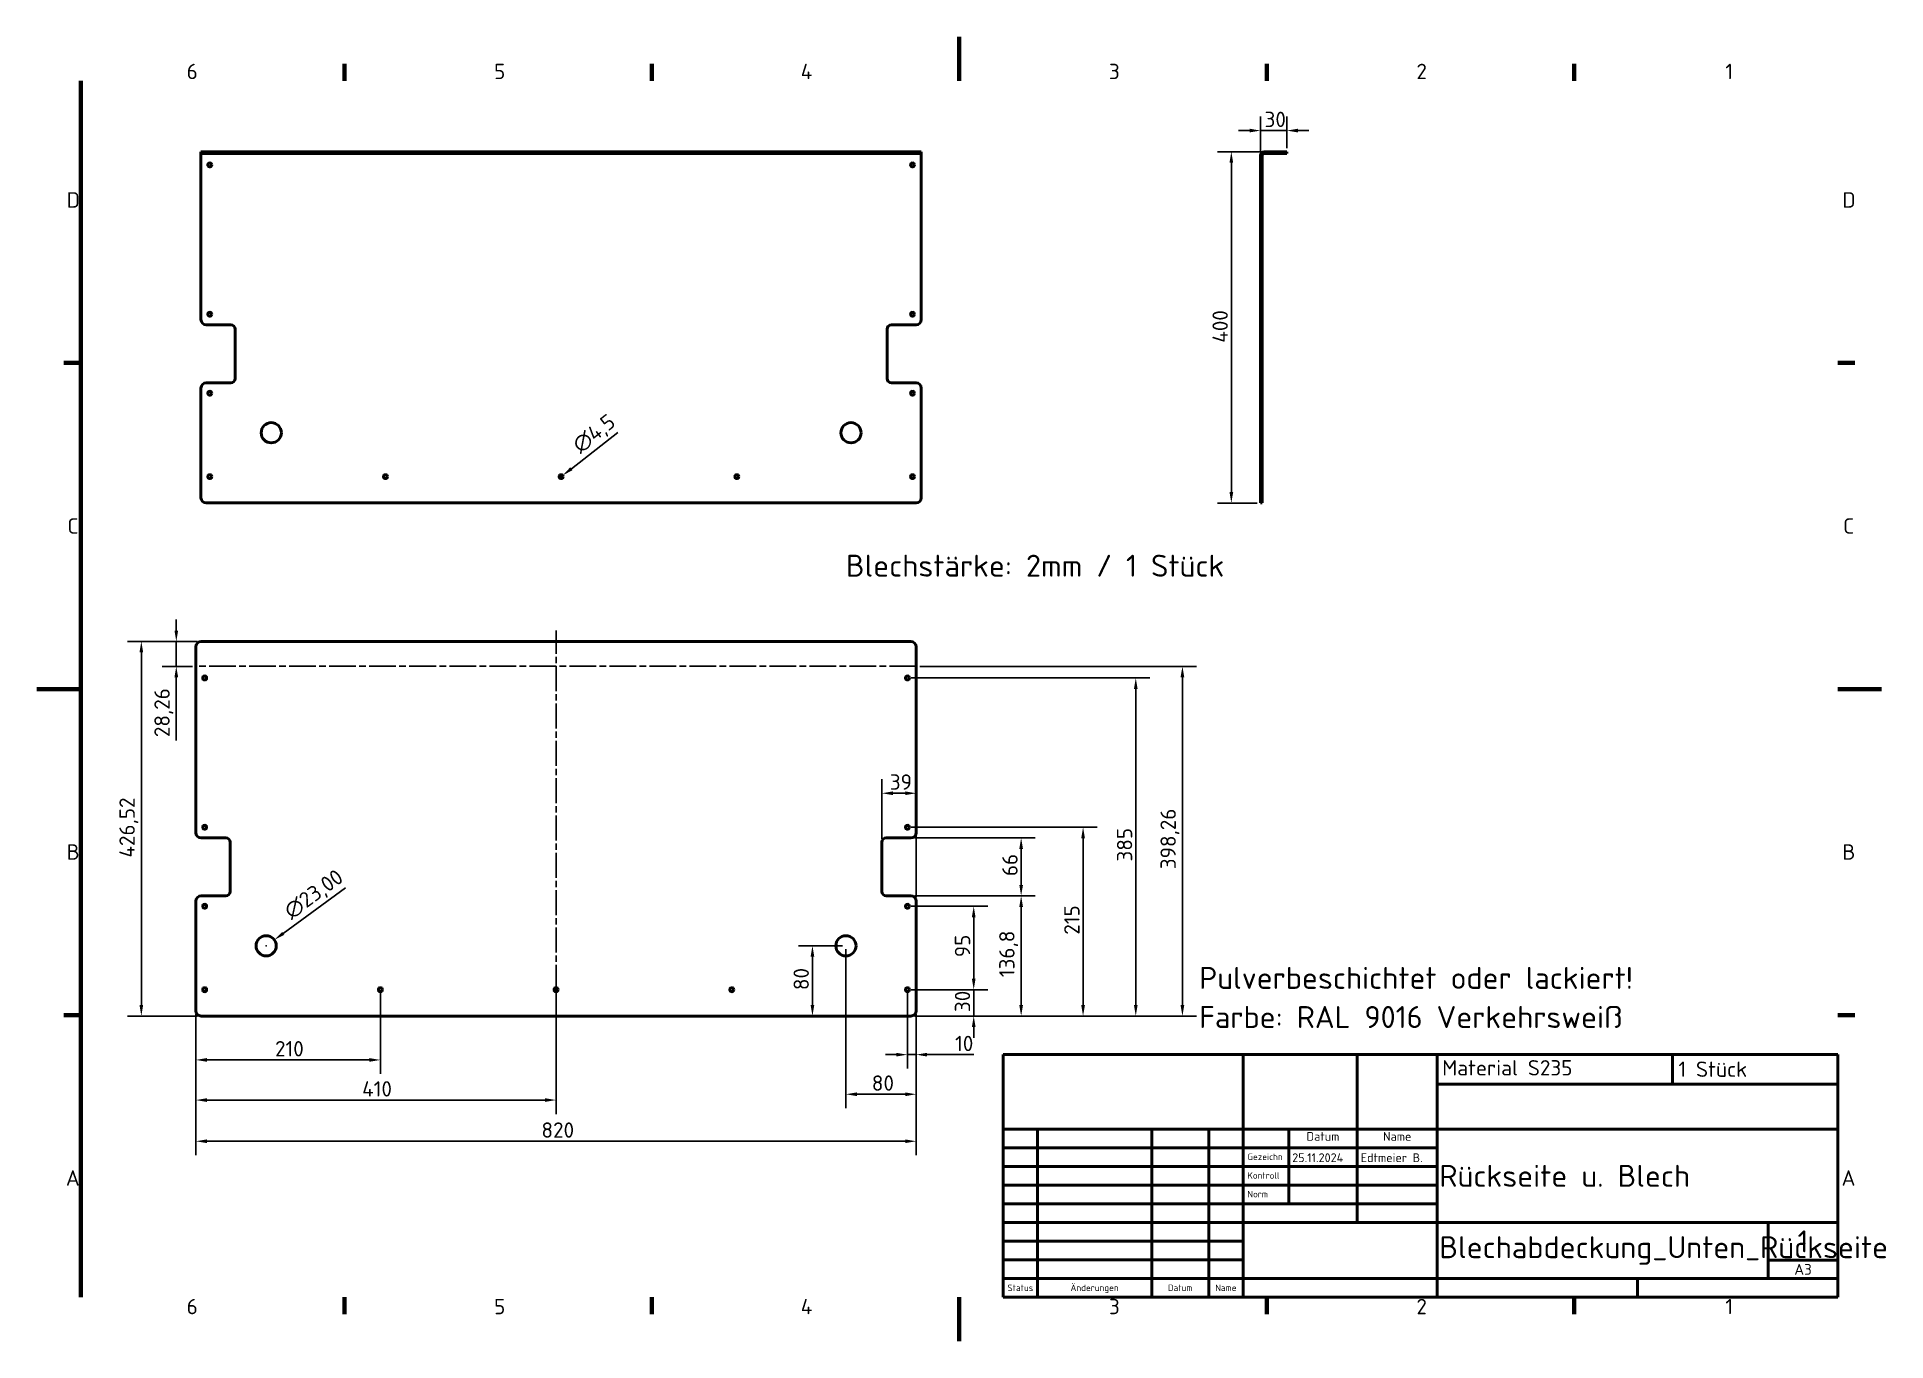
# Model space of a CAD drawing. Header units: millimetres. Extents: x 0 to 2105, y 0 to 1485.
import ezdxf
from ezdxf.enums import TextEntityAlignment as Align

# ---------------------------------------------------------------- set-up
doc = ezdxf.new("R2010")
doc.units = ezdxf.units.MM
doc.header["$LTSCALE"] = 5
doc.linetypes.add('CHAIN', pattern=[0.3543, 0.2362, -0.0295, 0.0591, -0.0295])
doc.linetypes.add('DASHED', pattern=[0.2067, 0.1654, -0.0413])
for name, color, linetype, lineweight in [('Bemaßung (ISO)', 7, 'Continuous', 25), ('Biegungsmittellinie (ISO)', 7, 'CHAIN', 25), ('Mittellinie (ISO)', 7, 'Continuous', 25), ('Rahmen (ISO)', 7, 'Continuous', 70), ('Sichtbar (ISO)', 7, 'Continuous', 50), ('Symbol (ISO)', 7, 'Continuous', 25), ('Titel (ISO)', 7, 'Continuous', 50), ('Verdeckt (ISO)', 7, 'DASHED', 35)]:
    doc.layers.add(name, color=color, linetype=linetype, lineweight=lineweight)
doc.styles.add('Notiztext (DIN)', font='isocpeur.ttf')
doc.styles.add('Textstil11', font='isocpeur.ttf')
doc.styles.add('Textstil13', font='isocpeur.ttf')
doc.styles.add('Textstil14', font='isocpeur.ttf')
doc.styles.add('Textstil19', font='isocpeur.ttf')
doc.dimstyles.new('Standard (DIN)', dxfattribs={"dimscale": 5, "dimtxt": 3.5, "dimasz": 2.5, "dimexe": 3.175, "dimexo": 0.8, "dimgap": 0.8, "dimtad": 1, "dimrnd": 1e-08, "dimzin": 0, "dimtxsty": 'Notiztext (DIN)', "dimcen": 0.09, "dimdle": 10, "dimclrd": 256, "dimclre": 256, "dimclrt": 256, "dimadec": 0, "dimazin": 0, "dimtfac": 1, "dimtmove": 0, "dimatfit": 3, "dimfxl": 0, "dimtolj": 1, "dimtzin": 0, "dimlwd": -1, "dimlwe": -1, "dimarcsym": 0})

# ---------------------------------------------------------------- blocks, each defined once
blk = doc.blocks.new('Ränder Vorgaberahmen')
at = {"layer": 'Rahmen (ISO)'}
for p, q in [((70, 287), (70, 290.9)), ((140, 287), (140, 290.9)), ((280, 287), (280, 290.9)), ((350, 287), (350, 290.9)), ((10, 222.75), (6.1, 222.75)), ((410, 222.75), (413.9, 222.75)), ((10, 74.25), (6.1, 74.25)), ((410, 74.25), (413.9, 74.25)), ((70, 10), (70, 6.1)), ((140, 10), (140, 6.1)), ((280, 10), (280, 6.1)), ((350, 10), (350, 6.1))]:
    blk.add_line(p, q, dxfattribs=at)
at = {"layer": 'Rahmen (ISO)', "flags": 128}
for points in [[(210, 297), (210, 287)], [(10, 10), (10, 287)], [(0, 148.5), (10, 148.5)], [(420, 148.5), (410, 148.5)], [(210, 0), (210, 10)]]:
    blk.add_lwpolyline(points, dxfattribs=at)
at = {"layer": 'Rahmen (ISO)', "char_height": 3.5, "attachment_point": 7, "style": 'Notiztext (DIN)'}
for s, insert in [('6', (34.08, 287.4)), ('5', (104.08, 287.4)), ('4', (173.9, 287.4)), ('3', (244.08, 287.4)), ('2', (314.08, 287.4)), ('1', (384.42, 287.4)), ('D', (6.75, 258.13)), ('D', (411.05, 258.13)), ('C', (6.93, 183.88)), ('C', (411.23, 183.88)), ('B', (6.75, 109.63)), ('B', (411.05, 109.63)), ('A', (6.58, 35.38)), ('A', (410.88, 35.38)), ('6', (34.08, 6.1)), ('5', (104.08, 6.1)), ('4', (173.9, 6.1)), ('3', (244.08, 6.1)), ('2', (314.08, 6.1)), ('1', (384.42, 6.1))]:
    blk.add_mtext(s, dxfattribs=dict(at, insert=insert))
blk = doc.blocks.new('Schriftfelder DIN')
at = {"layer": 'Titel (ISO)'}
for p, q in [((288.4, 155.08), (98.4, 155.08)), ((98.4, 155.08), (98.4, 99.83)), ((153, 99.83), (153, 155.08)), ((179, 138.08), (179, 155.08)), ((197.2, 99.83), (197.2, 155.08)), ((250.8, 148.33), (250.8, 155.08)), ((288.4, 99.83), (288.4, 155.08)), ((197.2, 148.33), (288.4, 148.33)), ((98.4, 138.08), (288.4, 138.08)), ((106.2, 99.83), (106.2, 138.08)), ((132.2, 99.83), (132.2, 138.08)), ((145.2, 99.83), (145.2, 138.08)), ((163.4, 121.08), (163.4, 138.08)), ((179, 116.83), (179, 138.08)), ((98.4, 133.83), (153, 133.83)), ((153, 133.83), (197.2, 133.83)), ((98.4, 129.58), (153, 129.58)), ((153, 129.58), (197.2, 129.58)), ((98.4, 125.33), (153, 125.33)), ((153, 125.33), (197.2, 125.33)), ((98.4, 121.08), (153, 121.08)), ((153, 121.08), (197.2, 121.08)), ((98.4, 116.83), (153, 116.83)), ((153, 116.83), (288.4, 116.83)), ((272.6, 104.08), (272.6, 116.83)), ((98.4, 112.58), (153, 112.58)), ((153, 108.33), (98.4, 108.33)), ((272.6, 108.22), (288.4, 108.22)), ((98.4, 104.08), (153, 104.08)), ((153, 104.08), (197.2, 104.08)), ((197.2, 104.08), (288.4, 104.08)), ((242.8, 99.83), (242.8, 104.08)), ((98.4, 99.83), (288.4, 99.83))]:
    blk.add_line(p, q, dxfattribs=at)
at = {"layer": 'Titel (ISO)', "style": 'Textstil14'}
for s, p in [('Datum', (171.2, 134.83)), ('Name', (188.1, 134.83))]:
    blk.add_text(s, height=2, dxfattribs=at).set_placement(p, align=Align.BOTTOM_CENTER)
at = {"layer": 'Titel (ISO)', "style": 'Textstil13'}
for s, p in [('Gezeichn', (154, 130.58)), ('Kontroll', (154, 126.33)), ('Norm', (154, 122.08))]:
    blk.add_text(s, height=1.5, dxfattribs=at).set_placement(p, align=Align.BOTTOM_LEFT)
for s, p in [('Status', (102.3, 101.95)), ('Änderungen', (119.2, 101.95)), ('Datum', (138.7, 101.95)), ('Name', (149.1, 101.95))]:
    blk.add_text(s, height=1.5, dxfattribs=at).set_placement(p, align=Align.MIDDLE_CENTER)
at = {"layer": 'Titel (ISO)'}
for tag, p, height, style in [('ERSTELLUNGSDATUM_001', (164.2, 130.58), 2, 'Textstil14'), ('AUTOR_001', (179.8, 130.58), 2, 'Textstil14'), ('TITEL_001', (197.7, 124.95), 5, 'Textstil11'), ('BAUTEILNUMMER_001', (197.7, 108.7), 5, 'Textstil11'), ('Blattnummer_001', (279.25, 110.02), 5, 'Textstil11'), ('Blattgröße_001', (278.51, 104.9), 2.49, 'Textstil19')]:
    blk.add_attdef(tag, p, '', height=height, dxfattribs=dict(at, style=style))
at = {"layer": 'Titel (ISO)', "style": 'Textstil14'}
for tag, p in [('KONTROLLDATUM', (164.4, 126.33)), ('KONTROLLIERT_VON', (180, 126.33)), ('GENEHM.DAT._KONSTR.', (164.4, 122.08)), ('KONSTR._GEN._VON', (180, 122.08))]:
    blk.add_attdef(tag, text='', height=2, dxfattribs=at).set_placement(p, align=Align.BOTTOM_LEFT)
blk = doc.blocks.new('*D5')
at = {"layer": 'Bemaßung (ISO)'}
for p, q in [((182.9, 796.6), (102.9, 796.6)), ((118.8, 382.6), (118.8, 784.1)), ((182.9, 370.1), (102.9, 370.1))]:
    blk.add_line(p, q, dxfattribs=at)
for points in [[(116.7, 784.1), (120.9, 784.1), (118.8, 796.6)], [(116.7, 382.6), (120.9, 382.6), (118.8, 370.1)]]:
    blk.add_solid(points, dxfattribs=at)
at = {"layer": 'Defpoints', "color": 0}
for p in [(118.8, 796.6), (186.9, 796.6), (186.9, 370.1)]:
    blk.add_point(p, dxfattribs=at)
at = {"layer": 'Bemaßung (ISO)', "insert": (93.8, 550.5), "char_height": 17.5, "attachment_point": 1, "rotation": 90, "style": 'Notiztext (DIN)'}
blk.add_mtext('\\A1;426,52', dxfattribs=at)
blk = doc.blocks.new('*D6')
at = {"layer": 'Bemaßung (ISO)'}
for p, q in [((180.9, 372.1), (180.9, 211.6)), ((1000.9, 372.1), (1000.9, 211.6)), ((193.4, 227.5), (988.4, 227.5))]:
    blk.add_line(p, q, dxfattribs=at)
for points in [[(193.4, 229.6), (193.4, 225.4), (180.9, 227.5)], [(988.4, 229.6), (988.4, 225.4), (1000.9, 227.5)]]:
    blk.add_solid(points, dxfattribs=at)
at = {"layer": 'Defpoints', "color": 0}
for p in [(180.9, 376.1), (1000.9, 376.1), (1000.9, 227.5)]:
    blk.add_point(p, dxfattribs=at)
at = {"layer": 'Bemaßung (ISO)', "insert": (574.3, 249), "char_height": 17.5, "attachment_point": 1, "style": 'Notiztext (DIN)'}
blk.add_mtext('\\A1;820', dxfattribs=at)
blk = doc.blocks.new('*D7')
at = {"layer": 'Bemaßung (ISO)'}
for p, q in [((1066.4, 412.6), (1066.4, 425.1)), ((994.9, 400.1), (1082.3, 400.1)), ((1066.4, 400.1), (1066.4, 370.1)), ((998.9, 370.1), (1082.3, 370.1)), ((1066.4, 357.6), (1066.4, 345.1))]:
    blk.add_line(p, q, dxfattribs=at)
for points in [[(1064.3, 412.6), (1068.5, 412.6), (1066.4, 400.1)], [(1064.3, 357.6), (1068.5, 357.6), (1066.4, 370.1)]]:
    blk.add_solid(points, dxfattribs=at)
at = {"layer": 'Defpoints', "color": 0}
for p in [(990.9, 400.1), (994.9, 370.1), (1066.4, 370.1)]:
    blk.add_point(p, dxfattribs=at)
at = {"layer": 'Bemaßung (ISO)', "insert": (1044.9, 374.6), "char_height": 17.5, "attachment_point": 1, "rotation": 90, "style": 'Notiztext (DIN)'}
blk.add_mtext('\\A1;30', dxfattribs=at)
blk = doc.blocks.new('*D8')
at = {"layer": 'Bemaßung (ISO)'}
for p, q in [((994.9, 495.1), (1082.3, 495.1)), ((1066.4, 412.6), (1066.4, 482.6)), ((994.9, 400.1), (1082.3, 400.1))]:
    blk.add_line(p, q, dxfattribs=at)
for points in [[(1064.3, 482.6), (1068.5, 482.6), (1066.4, 495.1)], [(1064.3, 412.6), (1068.5, 412.6), (1066.4, 400.1)]]:
    blk.add_solid(points, dxfattribs=at)
at = {"layer": 'Defpoints', "color": 0}
for p in [(990.9, 495.1), (1066.4, 495.1), (990.9, 400.1)]:
    blk.add_point(p, dxfattribs=at)
at = {"layer": 'Bemaßung (ISO)', "insert": (1044.9, 437.1), "char_height": 17.5, "attachment_point": 1, "rotation": 90, "style": 'Notiztext (DIN)'}
blk.add_mtext('\\A1;95', dxfattribs=at)
blk = doc.blocks.new('*D9')
at = {"layer": 'Bemaßung (ISO)'}
for p, q in [((998.9, 506.9), (1136.3, 506.9)), ((1120.4, 494.4), (1120.4, 382.6)), ((998.9, 370.1), (1136.3, 370.1))]:
    blk.add_line(p, q, dxfattribs=at)
for points in [[(1118.3, 494.4), (1122.5, 494.4), (1120.4, 506.9)], [(1118.3, 382.6), (1122.5, 382.6), (1120.4, 370.1)]]:
    blk.add_solid(points, dxfattribs=at)
at = {"layer": 'Defpoints', "color": 0}
for p in [(994.9, 506.9), (994.9, 370.1), (1120.4, 370.1)]:
    blk.add_point(p, dxfattribs=at)
at = {"layer": 'Bemaßung (ISO)', "insert": (1095.4, 414.4), "char_height": 17.5, "attachment_point": 1, "rotation": 90, "style": 'Notiztext (DIN)'}
blk.add_mtext('\\A1;136,8', dxfattribs=at)
blk = doc.blocks.new('*D10')
at = {"layer": 'Bemaßung (ISO)'}
for p, q in [((998.9, 572.9), (1136.3, 572.9)), ((1120.4, 560.4), (1120.4, 519.4)), ((998.9, 506.9), (1136.3, 506.9))]:
    blk.add_line(p, q, dxfattribs=at)
for points in [[(1118.3, 560.4), (1122.5, 560.4), (1120.4, 572.9)], [(1118.3, 519.4), (1122.5, 519.4), (1120.4, 506.9)]]:
    blk.add_solid(points, dxfattribs=at)
at = {"layer": 'Defpoints', "color": 0}
for p in [(994.9, 572.9), (994.9, 506.9), (1120.4, 506.9)]:
    blk.add_point(p, dxfattribs=at)
at = {"layer": 'Bemaßung (ISO)', "insert": (1098.9, 529.4), "char_height": 17.5, "attachment_point": 1, "rotation": 90, "style": 'Notiztext (DIN)'}
blk.add_mtext('\\A1;66', dxfattribs=at)
blk = doc.blocks.new('*D11')
at = {"layer": 'Bemaßung (ISO)'}
for p, q in [((961.9, 571.9), (961.9, 639.7)), ((1000.9, 504.9), (1000.9, 639.7)), ((988.4, 623.8), (974.4, 623.8))]:
    blk.add_line(p, q, dxfattribs=at)
for points in [[(974.4, 625.9), (974.4, 621.7), (961.9, 623.8)], [(988.4, 625.9), (988.4, 621.7), (1000.9, 623.8)]]:
    blk.add_solid(points, dxfattribs=at)
at = {"layer": 'Defpoints', "color": 0}
for p in [(961.9, 623.8), (961.9, 567.9), (1000.9, 500.9)]:
    blk.add_point(p, dxfattribs=at)
at = {"layer": 'Bemaßung (ISO)', "insert": (970.9, 645.3), "char_height": 17.5, "attachment_point": 1, "style": 'Notiztext (DIN)'}
blk.add_mtext('\\A1;39', dxfattribs=at)
blk = doc.blocks.new('*D12')
at = {"layer": 'Bemaßung (ISO)'}
for p, q in [((990.9, 396.1), (990.9, 310.2)), ((1000.9, 372.1), (1000.9, 310.2)), ((978.4, 326.1), (965.9, 326.1)), ((990.9, 326.1), (1000.9, 326.1)), ((1013.4, 326.1), (1066.7, 326.1))]:
    blk.add_line(p, q, dxfattribs=at)
for points in [[(978.4, 328.2), (978.4, 324), (990.9, 326.1)], [(1013.4, 328.2), (1013.4, 324), (1000.9, 326.1)]]:
    blk.add_solid(points, dxfattribs=at)
at = {"layer": 'Defpoints', "color": 0}
for p in [(990.9, 400.1), (1000.9, 376.1), (1000.9, 326.1)]:
    blk.add_point(p, dxfattribs=at)
at = {"layer": 'Bemaßung (ISO)', "insert": (1045.2, 347.6), "char_height": 17.5, "attachment_point": 1, "style": 'Notiztext (DIN)'}
blk.add_mtext('\\A1;10', dxfattribs=at)
blk = doc.blocks.new('*D13')
at = {"layer": 'Bemaßung (ISO)'}
for p, q in [((920.9, 446.1), (920.9, 265.1)), ((1000.9, 372.1), (1000.9, 265.1)), ((988.4, 281), (933.4, 281))]:
    blk.add_line(p, q, dxfattribs=at)
for points in [[(933.4, 283.1), (933.4, 278.9), (920.9, 281)], [(988.4, 283.1), (988.4, 278.9), (1000.9, 281)]]:
    blk.add_solid(points, dxfattribs=at)
at = {"layer": 'Defpoints', "color": 0}
for p in [(920.9, 450.1), (1000.9, 376.1), (920.9, 281)]:
    blk.add_point(p, dxfattribs=at)
at = {"layer": 'Bemaßung (ISO)', "insert": (950.4, 302.5), "char_height": 17.5, "attachment_point": 1, "style": 'Notiztext (DIN)'}
blk.add_mtext('\\A1;80', dxfattribs=at)
blk = doc.blocks.new('*D14')
at = {"layer": 'Bemaßung (ISO)'}
for p, q in [((916.9, 450.1), (866.9, 450.1)), ((882.8, 382.6), (882.8, 437.6))]:
    blk.add_line(p, q, dxfattribs=at)
for points in [[(880.7, 437.6), (884.9, 437.6), (882.8, 450.1)], [(880.7, 382.6), (884.9, 382.6), (882.8, 370.1)]]:
    blk.add_solid(points, dxfattribs=at)
at = {"layer": 'Defpoints', "color": 0}
for p in [(882.8, 450.1), (920.9, 450.1), (882.8, 370.1)]:
    blk.add_point(p, dxfattribs=at)
at = {"layer": 'Bemaßung (ISO)', "insert": (861.3, 399.6), "char_height": 17.5, "attachment_point": 1, "rotation": 90, "style": 'Notiztext (DIN)'}
blk.add_mtext('\\A1;80', dxfattribs=at)
blk = doc.blocks.new('*D15')
at = {"layer": 'Bemaßung (ISO)'}
for p, q in [((390.9, 396.1), (390.9, 304.2)), ((180.9, 372.1), (180.9, 304.2)), ((193.4, 320.1), (378.4, 320.1))]:
    blk.add_line(p, q, dxfattribs=at)
for points in [[(193.4, 322.2), (193.4, 318), (180.9, 320.1)], [(378.4, 322.2), (378.4, 318), (390.9, 320.1)]]:
    blk.add_solid(points, dxfattribs=at)
at = {"layer": 'Defpoints', "color": 0}
for p in [(390.9, 400.1), (180.9, 376.1), (390.9, 320.1)]:
    blk.add_point(p, dxfattribs=at)
at = {"layer": 'Bemaßung (ISO)', "insert": (271, 341.6), "char_height": 17.5, "attachment_point": 1, "style": 'Notiztext (DIN)'}
blk.add_mtext('\\A1;210', dxfattribs=at)
blk = doc.blocks.new('*D16')
at = {"layer": 'Bemaßung (ISO)'}
for p, q in [((590.9, 396.1), (590.9, 258.5)), ((180.9, 372.1), (180.9, 258.5)), ((193.4, 274.4), (578.4, 274.4))]:
    blk.add_line(p, q, dxfattribs=at)
for points in [[(193.4, 276.5), (193.4, 272.3), (180.9, 274.4)], [(578.4, 276.5), (578.4, 272.3), (590.9, 274.4)]]:
    blk.add_solid(points, dxfattribs=at)
at = {"layer": 'Defpoints', "color": 0}
for p in [(590.9, 400.1), (180.9, 376.1), (590.9, 274.4)]:
    blk.add_point(p, dxfattribs=at)
at = {"layer": 'Bemaßung (ISO)', "insert": (370.2, 295.9), "char_height": 17.5, "attachment_point": 1, "style": 'Notiztext (DIN)'}
blk.add_mtext('\\A1;410', dxfattribs=at)
blk = doc.blocks.new('*D17')
at = {"layer": 'Bemaßung (ISO)'}
for p, q in [((1393, 1354.3), (1343.8, 1354.3)), ((1359.7, 1341.8), (1359.7, 966.8)), ((1389, 954.3), (1343.8, 954.3))]:
    blk.add_line(p, q, dxfattribs=at)
for points in [[(1357.6, 1341.8), (1361.8, 1341.8), (1359.7, 1354.3)], [(1357.6, 966.8), (1361.8, 966.8), (1359.7, 954.3)]]:
    blk.add_solid(points, dxfattribs=at)
at = {"layer": 'Defpoints', "color": 0}
for p in [(1397, 1354.3), (1359.7, 954.3), (1393, 954.3)]:
    blk.add_point(p, dxfattribs=at)
at = {"layer": 'Bemaßung (ISO)', "insert": (1338.2, 1136.8), "char_height": 17.5, "attachment_point": 1, "rotation": 90, "style": 'Notiztext (DIN)'}
blk.add_mtext('\\A1;400', dxfattribs=at)
blk = doc.blocks.new('*D18')
at = {"layer": 'Bemaßung (ISO)'}
for p, q in [((1393, 1354.3), (1393, 1394.3)), ((1423, 1358.3), (1423, 1394.3)), ((1380.5, 1378.4), (1368, 1378.4)), ((1393, 1378.4), (1423, 1378.4)), ((1435.5, 1378.4), (1448, 1378.4))]:
    blk.add_line(p, q, dxfattribs=at)
for points in [[(1380.5, 1380.5), (1380.5, 1376.3), (1393, 1378.4)], [(1435.5, 1380.5), (1435.5, 1376.3), (1423, 1378.4)]]:
    blk.add_solid(points, dxfattribs=at)
at = {"layer": 'Defpoints', "color": 0}
for p in [(1423, 1378.4), (1393, 1350.3), (1423, 1354.3)]:
    blk.add_point(p, dxfattribs=at)
at = {"layer": 'Bemaßung (ISO)', "insert": (1397.5, 1399.9), "char_height": 17.5, "attachment_point": 1, "style": 'Notiztext (DIN)'}
blk.add_mtext('\\A1;30', dxfattribs=at)
blk = doc.blocks.new('*D19')
at = {"layer": 'Bemaßung (ISO)'}
for p, q in [((351.4, 515.9), (280.3, 464.2)), ((260.5, 450.1), (261.4, 450.1)), ((260.9, 449.6), (260.9, 450.5))]:
    blk.add_line(p, q, dxfattribs=at)
blk.add_solid([(279.1, 465.9), (281.6, 462.5), (270.2, 456.9)], dxfattribs=at)
at = {"layer": 'Defpoints', "color": 0}
for p in [(251.6, 443.3), (270.2, 456.9)]:
    blk.add_point(p, dxfattribs=at)
at = {"layer": 'Bemaßung (ISO)', "insert": (279, 494.1), "char_height": 17.5, "attachment_point": 1, "rotation": 36.0547, "style": 'Notiztext (DIN)'}
blk.add_mtext('\\A1;∅23,00', dxfattribs=at)
blk = doc.blocks.new('*D20')
at = {"layer": 'Bemaßung (ISO)'}
for p, q in [((994.9, 585.1), (1206.8, 585.1)), ((1190.9, 382.6), (1190.9, 572.6)), ((998.9, 370.1), (1206.8, 370.1))]:
    blk.add_line(p, q, dxfattribs=at)
for points in [[(1188.8, 572.6), (1193, 572.6), (1190.9, 585.1)], [(1188.8, 382.6), (1193, 382.6), (1190.9, 370.1)]]:
    blk.add_solid(points, dxfattribs=at)
at = {"layer": 'Defpoints', "color": 0}
for p in [(990.9, 585.1), (1190.9, 585.1), (994.9, 370.1)]:
    blk.add_point(p, dxfattribs=at)
at = {"layer": 'Bemaßung (ISO)', "insert": (1169.4, 462.7), "char_height": 17.5, "attachment_point": 1, "rotation": 90, "style": 'Notiztext (DIN)'}
blk.add_mtext('\\A1;215', dxfattribs=at)
blk = doc.blocks.new('*D21')
at = {"layer": 'Bemaßung (ISO)'}
for p, q in [((994.9, 755.1), (1266.8, 755.1)), ((1250.9, 382.6), (1250.9, 742.6)), ((998.9, 370.1), (1266.8, 370.1))]:
    blk.add_line(p, q, dxfattribs=at)
for points in [[(1248.8, 742.6), (1253, 742.6), (1250.9, 755.1)], [(1248.8, 382.6), (1253, 382.6), (1250.9, 370.1)]]:
    blk.add_solid(points, dxfattribs=at)
at = {"layer": 'Defpoints', "color": 0}
for p in [(990.9, 755.1), (1250.9, 755.1), (994.9, 370.1)]:
    blk.add_point(p, dxfattribs=at)
at = {"layer": 'Bemaßung (ISO)', "insert": (1229.4, 546), "char_height": 17.5, "attachment_point": 1, "rotation": 90, "style": 'Notiztext (DIN)'}
blk.add_mtext('\\A1;385', dxfattribs=at)
blk = doc.blocks.new('*D22')
at = {"layer": 'Bemaßung (ISO)'}
for p, q in [((661.1, 1034.6), (608.4, 993.4)), ((596.3, 984.3), (597.2, 984.3)), ((596.7, 983.9), (596.7, 984.8))]:
    blk.add_line(p, q, dxfattribs=at)
blk.add_solid([(607.1, 995), (609.6, 991.7), (598.5, 985.7)], dxfattribs=at)
at = {"layer": 'Defpoints', "color": 0}
for p in [(594.9, 982.9), (598.5, 985.7)]:
    blk.add_point(p, dxfattribs=at)
at = {"layer": 'Bemaßung (ISO)', "insert": (607.4, 1024.4), "char_height": 17.5, "attachment_point": 1, "rotation": 37.9398, "style": 'Notiztext (DIN)'}
blk.add_mtext('\\A1;∅4,5', dxfattribs=at)
blk = doc.blocks.new('*D23')
at = {"layer": 'Bemaßung (ISO)'}
for p, q in [((1004.9, 768.3), (1319.9, 768.3)), ((1304, 755.8), (1304, 382.6)), ((998.9, 370.1), (1319.9, 370.1))]:
    blk.add_line(p, q, dxfattribs=at)
for points in [[(1301.9, 755.8), (1306.1, 755.8), (1304, 768.3)], [(1301.9, 382.6), (1306.1, 382.6), (1304, 370.1)]]:
    blk.add_solid(points, dxfattribs=at)
at = {"layer": 'Defpoints', "color": 0}
for p in [(1000.9, 768.3), (994.9, 370.1), (1304, 370.1)]:
    blk.add_point(p, dxfattribs=at)
at = {"layer": 'Bemaßung (ISO)', "insert": (1279, 537.3), "char_height": 17.5, "attachment_point": 1, "rotation": 90, "style": 'Notiztext (DIN)'}
blk.add_mtext('\\A1;398,26', dxfattribs=at)
blk = doc.blocks.new('*D24')
at = {"layer": 'Bemaßung (ISO)'}
for p, q in [((158.6, 809.1), (158.6, 821.6)), ((182.9, 796.6), (142.7, 796.6)), ((158.6, 796.6), (158.6, 768.3)), ((176.9, 768.3), (142.7, 768.3)), ((158.6, 755.8), (158.6, 683.7))]:
    blk.add_line(p, q, dxfattribs=at)
for points in [[(156.5, 809.1), (160.7, 809.1), (158.6, 796.6)], [(156.5, 755.8), (160.7, 755.8), (158.6, 768.3)]]:
    blk.add_solid(points, dxfattribs=at)
at = {"layer": 'Defpoints', "color": 0}
for p in [(186.9, 796.6), (158.6, 768.3), (180.9, 768.3)]:
    blk.add_point(p, dxfattribs=at)
at = {"layer": 'Bemaßung (ISO)', "insert": (133.6, 687.7), "char_height": 17.5, "attachment_point": 1, "rotation": 90, "style": 'Notiztext (DIN)'}
blk.add_mtext('\\A1;28,26', dxfattribs=at)

msp = doc.modelspace()

# ---------------------------------------------------------------- linework, layer by layer
at = {"layer": 'Biegungsmittellinie (ISO)', "ltscale": 25.715809}
msp.add_line((1000.924, 768.346), (180.924, 768.346), dxfattribs=at)
at = {"layer": 'Mittellinie (ISO)', "linetype": 'CHAIN', "ltscale": 23.990969}
msp.add_line((590.924, 357.584), (590.924, 809.108), dxfattribs=at)
at = {"layer": 'Sichtbar (ISO)'}
for p, q in [((186.718, 1354.32), (192.718, 1354.32)), ((186.718, 1354.32), (186.718, 1352.32)), ((192.718, 1352.32), (186.718, 1352.32)), ((186.718, 1350.32), (186.718, 1352.32)), ((186.718, 1163.158), (186.718, 1350.32)), ((1000.718, 1354.32), (192.718, 1354.32)), ((1000.718, 1352.32), (192.718, 1352.32)), ((1000.718, 1354.32), (1006.718, 1354.32)), ((1006.718, 1352.32), (1000.718, 1352.32)), ((1006.718, 1352.32), (1006.718, 1354.32)), ((1006.718, 1350.32), (1006.718, 1352.32)), ((1006.718, 1350.32), (1006.718, 1163.158)), ((1392.954, 1163.158), (1392.954, 1350.32)), ((1394.954, 1163.158), (1394.954, 1350.32)), ((1416.954, 1354.32), (1396.954, 1354.32)), ((1396.954, 1352.32), (1416.954, 1352.32)), ((1416.954, 1354.32), (1422.954, 1354.32)), ((1422.954, 1352.32), (1416.954, 1352.32)), ((1422.954, 1352.32), (1422.954, 1354.32)), ((1392.954, 1157.158), (1392.954, 1163.158)), ((1394.954, 1163.158), (1394.954, 1157.158)), ((192.718, 1157.158), (220.718, 1157.158)), ((225.718, 1152.158), (225.718, 1096.158)), ((967.718, 1096.158), (967.718, 1152.158)), ((972.718, 1157.158), (1000.718, 1157.158)), ((1392.954, 1157.158), (1394.954, 1157.158)), ((1392.954, 1152.158), (1392.954, 1157.158)), ((1392.954, 1096.158), (1392.954, 1152.158)), ((1394.954, 1157.158), (1394.954, 1152.158)), ((1394.954, 1152.158), (1394.954, 1096.158)), ((1392.954, 1091.158), (1392.954, 1096.158)), ((1394.954, 1096.158), (1394.954, 1091.158)), ((186.718, 960.32), (186.718, 1085.158)), ((220.718, 1091.158), (192.718, 1091.158)), ((1000.718, 1091.158), (972.718, 1091.158)), ((1006.718, 1085.158), (1006.718, 960.32)), ((1392.954, 1085.158), (1392.954, 1091.158)), ((1394.954, 1091.158), (1392.954, 1091.158)), ((1392.954, 960.32), (1392.954, 1085.158)), ((1394.954, 1091.158), (1394.954, 1085.158)), ((1394.954, 960.32), (1394.954, 1085.158)), ((1000.718, 954.32), (192.718, 954.32)), ((1392.954, 954.32), (1392.954, 960.32)), ((1392.954, 954.32), (1394.954, 954.32)), ((1394.954, 960.32), (1394.954, 954.32)), ((180.924, 578.922), (180.924, 790.608)), ((186.924, 796.608), (994.924, 796.608)), ((1000.924, 790.608), (1000.924, 578.922)), ((186.924, 572.922), (214.924, 572.922)), ((966.924, 572.922), (994.924, 572.922)), ((219.924, 567.922), (219.924, 511.922)), ((961.924, 511.922), (961.924, 567.922)), ((214.924, 506.922), (186.924, 506.922)), ((994.924, 506.922), (966.924, 506.922)), ((180.924, 500.922), (180.924, 376.084)), ((1000.924, 376.084), (1000.924, 500.922)), ((186.924, 370.084), (994.924, 370.084))]:
    msp.add_line(p, q, dxfattribs=at)
for centre, radius in [((196.718, 1339.32), 2.25), ((996.718, 1339.32), 2.25), ((196.718, 1169.32), 2.25), ((996.718, 1169.32), 2.25), ((196.718, 1079.32), 2.25), ((996.718, 1079.32), 2.25), ((266.718, 1034.32), 11.5), ((926.718, 1034.32), 11.5), ((196.718, 984.32), 2.25), ((396.718, 984.32), 2.25), ((596.718, 984.32), 2.25), ((796.718, 984.32), 2.25), ((996.718, 984.32), 2.25), ((190.924, 755.084), 2.25), ((990.924, 755.084), 2.25), ((190.924, 585.084), 2.25), ((990.924, 585.084), 2.25), ((190.924, 495.084), 2.25), ((990.924, 495.084), 2.25), ((260.924, 450.084), 11.5), ((920.924, 450.084), 11.5), ((190.924, 400.084), 2.25), ((390.924, 400.084), 2.25), ((590.924, 400.084), 2.25), ((790.924, 400.084), 2.25), ((990.924, 400.084), 2.25)]:
    msp.add_circle(centre, radius, dxfattribs=at)
for centre, radius, start, end in [((1396.954, 1350.32), 4, 90, 180), ((1396.954, 1350.32), 2, 90, 180), ((192.718, 1163.158), 6, 180, 270), ((1000.718, 1163.158), 6, 270, 0), ((220.718, 1152.158), 5, 0, 90), ((972.718, 1152.158), 5, 90, 180), ((220.718, 1096.158), 5, 270, 0), ((972.718, 1096.158), 5, 180, 270), ((192.718, 1085.158), 6, 90, 180), ((1000.718, 1085.158), 6, 0, 90), ((192.718, 960.32), 6, 180, 270), ((1000.718, 960.32), 6, 270, 0), ((186.924, 790.608), 6, 90, 180), ((994.924, 790.608), 6, 0, 90), ((186.924, 578.922), 6, 180, 270), ((214.924, 567.922), 5, 0, 90), ((966.924, 567.922), 5, 90, 180), ((994.924, 578.922), 6, 270, 0), ((186.924, 500.922), 6, 90, 180), ((214.924, 511.922), 5, 270, 0), ((966.924, 511.922), 5, 180, 270), ((994.924, 500.922), 6, 0, 90), ((186.924, 376.084), 6, 180, 270), ((994.924, 376.084), 6, 270, 0)]:
    msp.add_arc(centre, radius, start, end, dxfattribs=at)
at = {"layer": 'Verdeckt (ISO)', "ltscale": 0.761779}
for p, q in [((1392.954, 1341.57), (1394.954, 1341.57)), ((1392.954, 1337.07), (1394.954, 1337.07)), ((1392.954, 1171.57), (1394.954, 1171.57)), ((1392.954, 1167.07), (1394.954, 1167.07)), ((1392.954, 1081.57), (1394.954, 1081.57)), ((1392.954, 1077.07), (1394.954, 1077.07)), ((1394.954, 1045.82), (1392.954, 1045.82)), ((1394.954, 1022.82), (1392.954, 1022.82)), ((1392.954, 986.57), (1394.954, 986.57)), ((1392.954, 982.07), (1394.954, 982.07))]:
    msp.add_line(p, q, dxfattribs=at)

# ---------------------------------------------------------------- block references
at = {"xscale": 5, "yscale": 5, "zscale": 5}
msp.add_blockref('Ränder Vorgaberahmen', (0, 0), dxfattribs=at)
msp.add_blockref('Schriftfelder DIN', (607.995, -449.14), dxfattribs=at).add_auto_attribs({'Blattnummer_001': '1', 'Blattgröße_001': 'A3', 'TITEL_001': 'Rückseite u. Blech', 'BAUTEILNUMMER_001': 'Blechabdeckung_Unten_Rückseite', 'ERSTELLUNGSDATUM_001': '25.11.2024', 'AUTOR_001': 'Edtmeier B.'})

# ---------------------------------------------------------------- texts
at = {"layer": 'Symbol (ISO)', "attachment_point": 1, "style": 'Notiztext (DIN)'}
for s, insert, char_height, width in [('\\fISOCPEUR|b0|i0;\\H25.0000;Blechstärke: 2mm / 1 Stück ', (920.861, 895.411), 25, 439.86549), ('\\fISOCPEUR|b0|i0;Material S235', (1599.749, 319.879), 17.5, 146.93182), ('\\fISOCPEUR|b0|i0;1 Stück', (1868.717, 318.319), 17.5, 78.73377)]:
    msp.add_mtext(s, dxfattribs=dict(at, insert=insert, char_height=char_height, width=width))
at = {"layer": 'Symbol (ISO)', "insert": (1323.048, 425.985), "char_height": 25, "width": 489.79592, "attachment_point": 1, "line_spacing_factor": 1.068348, "style": 'Notiztext (DIN)'}
msp.add_mtext('\\fISOCPEUR|b0|i0;\\H25.0000;Pulverbeschichtet oder lackiert!\\P\\fISOCPEUR|b0|i0;\\H25.0000;Farbe: RAL 9016 Verkehrsweiß', dxfattribs=at)

# ---------------------------------------------------------------- dimensions: what is measured, and where the dimension line sits
at = {"layer": 'Bemaßung (ISO)'}
for base, p1, p2, override, picture, middle in [((1422.954, 1378.413), (1392.954, 1350.32), (1422.954, 1354.32), {"dimgap": 0.8, "dimdec": 0, "dimtol": 0, "dimlim": 0, "dimtp": 0, "dimtm": 0, "dimtdec": 2, "dimtofl": 1, "dimatfit": 1}, '*D18', (1407.954, 1378.413)), ((961.924, 623.808), (1000.924, 500.922), (961.924, 567.922), {"dimgap": 0.8, "dimdec": 0, "dimtol": 0, "dimlim": 0, "dimtp": 0, "dimtm": 0, "dimtdec": 2, "dimtofl": 0, "dimatfit": 1}, '*D11', (981.424, 623.808)), ((920.924, 281.009), (1000.924, 376.084), (920.924, 450.084), {"dimgap": 0.8, "dimdec": 0, "dimtol": 0, "dimlim": 0, "dimtp": 0, "dimtm": 0, "dimtdec": 2, "dimtofl": 0, "dimatfit": 1}, '*D13', (960.924, 281.009)), ((1000.924, 326.084), (990.924, 400.084), (1000.924, 376.084), {"dimgap": 0.8, "dimdec": 0, "dimtol": 0, "dimlim": 0, "dimtp": 0, "dimtm": 0, "dimtdec": 2, "dimtofl": 1, "dimatfit": 1}, '*D12', (1053.986, 326.084))]:
    dim = msp.add_linear_dim(base=base, p1=p1, p2=p2, dimstyle='Standard (DIN)', override=override, dxfattribs=at)
    dim.commit()
    dim.dimension.update_dxf_attribs({"geometry": picture, "text_midpoint": middle, "dimtype": 160})
for base, p1, p2, angle, override, picture, middle in [((1359.719, 954.32), (1396.954, 1354.32), (1392.954, 954.32), 90, {"dimgap": 0.8, "dimdec": 0, "dimtol": 0, "dimlim": 0, "dimtp": 0, "dimtm": 0, "dimtdec": 2, "dimtofl": 0, "dimatfit": 1}, '*D17', (1359.719, 1154.32)), ((158.611, 768.346), (186.924, 796.608), (180.924, 768.346), 270, {"dimgap": 0.8, "dimdec": 2, "dimtol": 0, "dimlim": 0, "dimtp": 0, "dimtm": 0, "dimtdec": 2, "dimtofl": 1, "dimatfit": 1}, '*D24', (158.611, 713.534)), ((118.783, 796.608), (186.924, 370.084), (186.924, 796.608), 270, {"dimgap": 0.8, "dimdec": 2, "dimtol": 0, "dimlim": 0, "dimtp": 0, "dimtm": 0, "dimtdec": 2, "dimtofl": 0, "dimatfit": 1}, '*D5', (118.783, 583.346)), ((1304.028, 370.084), (1000.924, 768.346), (994.924, 370.084), 90, {"dimgap": 0.8, "dimdec": 2, "dimtol": 0, "dimlim": 0, "dimtp": 0, "dimtm": 0, "dimtdec": 2, "dimtofl": 0, "dimatfit": 1}, '*D23', (1304.028, 569.215)), ((1250.924, 755.084), (994.924, 370.084), (990.924, 755.084), 270, {"dimgap": 0.8, "dimdec": 0, "dimtol": 0, "dimlim": 0, "dimtp": 0, "dimtm": 0, "dimtdec": 2, "dimtofl": 0, "dimatfit": 1}, '*D21', (1250.924, 562.584)), ((1190.924, 585.084), (994.924, 370.084), (990.924, 585.084), 270, {"dimgap": 0.8, "dimdec": 0, "dimtol": 0, "dimlim": 0, "dimtp": 0, "dimtm": 0, "dimtdec": 2, "dimtofl": 0, "dimatfit": 1}, '*D20', (1190.924, 477.584)), ((1120.415, 506.922), (994.924, 572.922), (994.924, 506.922), 270, {"dimgap": 0.8, "dimdec": 0, "dimtol": 0, "dimlim": 0, "dimtp": 0, "dimtm": 0, "dimtdec": 2, "dimtofl": 0, "dimatfit": 1}, '*D10', (1120.415, 539.922)), ((1120.415, 370.084), (994.924, 506.922), (994.924, 370.084), 270, {"dimgap": 0.8, "dimdec": 1, "dimtol": 0, "dimlim": 0, "dimtp": 0, "dimtm": 0, "dimtdec": 2, "dimtofl": 0, "dimatfit": 1}, '*D9', (1120.415, 438.503)), ((1066.378, 495.084), (990.924, 400.084), (990.924, 495.084), 90, {"dimgap": 0.8, "dimdec": 0, "dimtol": 0, "dimlim": 0, "dimtp": 0, "dimtm": 0, "dimtdec": 2, "dimtofl": 0, "dimatfit": 1}, '*D8', (1066.378, 447.584)), ((882.785, 450.084), (882.785, 370.084), (920.924, 450.084), 270, {"dimgap": 0.8, "dimdec": 0, "dimse1": 1, "dimtol": 0, "dimlim": 0, "dimtp": 0, "dimtm": 0, "dimtdec": 2, "dimtofl": 0, "dimatfit": 1}, '*D14', (882.785, 410.084)), ((1066.378, 370.084), (990.924, 400.084), (994.924, 370.084), 270, {"dimgap": 0.8, "dimdec": 0, "dimtol": 0, "dimlim": 0, "dimtp": 0, "dimtm": 0, "dimtdec": 2, "dimtofl": 1, "dimatfit": 1}, '*D7', (1066.378, 385.084)), ((390.924, 320.084), (180.924, 376.084), (390.924, 400.084), 180, {"dimgap": 0.8, "dimdec": 0, "dimtol": 0, "dimlim": 0, "dimtp": 0, "dimtm": 0, "dimtdec": 2, "dimtofl": 0, "dimatfit": 1}, '*D15', (285.924, 320.084)), ((590.924, 274.407), (180.924, 376.084), (590.924, 400.084), 180, {"dimgap": 0.8, "dimdec": 0, "dimtol": 0, "dimlim": 0, "dimtp": 0, "dimtm": 0, "dimtdec": 2, "dimtofl": 0, "dimatfit": 1}, '*D16', (385.924, 274.407)), ((1000.924, 227.473), (180.924, 376.084), (1000.924, 376.084), 180, {"dimgap": 0.8, "dimdec": 0, "dimtol": 0, "dimlim": 0, "dimtp": 0, "dimtm": 0, "dimtdec": 2, "dimtofl": 0, "dimatfit": 1}, '*D6', (590.924, 227.473))]:
    dim = msp.add_linear_dim(base=base, p1=p1, p2=p2, angle=angle, dimstyle='Standard (DIN)', override=override, dxfattribs=at)
    dim.commit()
    dim.dimension.update_dxf_attribs({"geometry": picture, "text_midpoint": middle, "dimtype": 160})
dim = msp.add_diameter_dim_2p(p1=(594.943, 982.936), p2=(598.492, 985.703), dimstyle='Standard (DIN)', override={"dimgap": 0.8, "dimdec": 1, "dimlfac": 1, "dimtol": 0, "dimlim": 0, "dimtp": 0, "dimtm": 0, "dimtdec": 2, "dimtofl": 0}, dxfattribs=at)
dim.commit()
dim.dimension.update_dxf_attribs({"geometry": '*D22', "text_midpoint": (640.398, 1018.373), "dimtype": 163})
dim = msp.add_diameter_dim_2p(p1=(251.627, 443.316), p2=(270.221, 456.853), dimstyle='Standard (DIN)', override={"dimgap": 0.8, "dimdec": 2, "dimlfac": 1, "dimtol": 0, "dimlim": 0, "dimtp": 0, "dimtm": 0, "dimtdec": 2, "dimtofl": 0}, dxfattribs=at)
dim.commit()
dim.dimension.update_dxf_attribs({"geometry": '*D19', "text_midpoint": (312.367, 505.47)})

doc.saveas('drawing.dxf')
